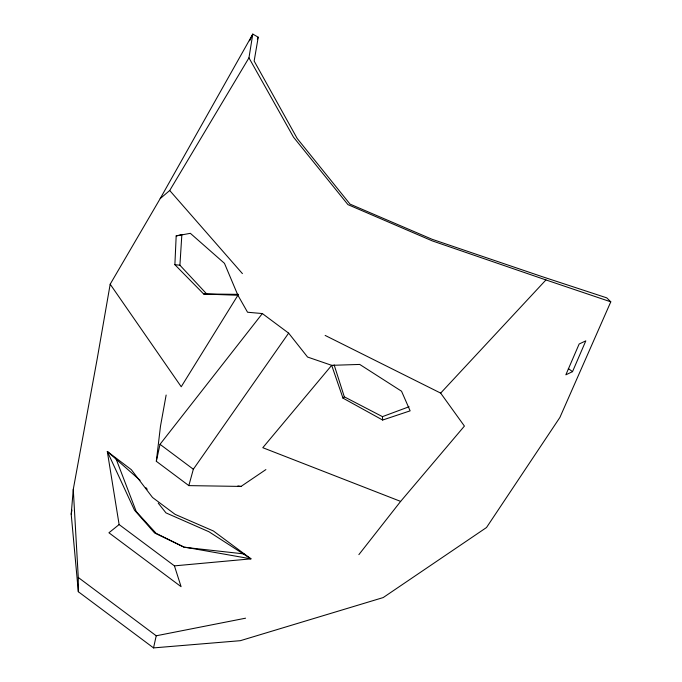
<?xml version="1.0" encoding="UTF-8"?>
<svg xmlns="http://www.w3.org/2000/svg" width="682" height="682" viewBox="0 0 682 682"><rect width="100%" height="100%" fill="white"/><g stroke="black" fill="none" stroke-linecap="round" stroke-linejoin="round"><path stroke-width="1.02" d="M325.144 335.425L440.666 393.113L464.416 426.08L400.632 501.398L262.8 447.699L331.682 365.33L342.986 398.135L382.645 420.035L410.138 410.845L401.536 391.221L359.729 364.435L331.682 365.33L307.565 357.044L288.631 333.131L262.348 313.558L247.557 312.237L237.907 295.263L203.688 294.01L174.882 264.693L176.178 235.912L181.855 234.634L179.912 265.204L206.706 293.976L238.555 294.377M71.209 514.245L73.272 489.378L97.176 358.937L110.186 284.206L160.202 198.59L252.792 34.1L258.231 37.212L254.147 61.039L297.207 138.497L350.037 204.123L431.979 239.237L542.727 276.841L606.75 297.846L610.791 301.828L559.896 417.452L486.513 527.518L383.207 597.568L240.337 640.688L153.535 647.9L78.328 591.72L71.209 514.245L71.925 510.059M265.886 469.591L241.027 486.428L188.837 485.618L156.323 461.296L160.475 426.25L166.135 395.048M160.202 198.59L169.707 190.5L248.956 57.842L252.792 34.1L249.672 40.809M156.323 461.296L160.014 444.314L262.348 313.558M153.535 647.9L156.221 635.786L78.277 577.475L73.272 489.378M188.837 485.618L193.338 469.242L288.631 333.131M572.513 371.664L585.821 340.847L579.146 344.009L565.838 374.819L572.513 371.664L568.336 368.544M257.327 39.147L258.231 37.212M358.877 554.628L400.632 501.398M440.666 393.113L545.95 279.935L610.791 301.828M342.986 398.135L344.316 396.83L334.146 364.921M119.12 524.569L108.924 532.778L181.088 586.682L174.43 565.864L119.12 524.569L107.304 451.458L131.319 469.668L152.521 497.476L175.078 514.347L213.389 530.98L250.985 558.856L174.43 565.864M344.316 396.83L382.457 416.642L409.081 406.745M156.221 635.786L245.58 618.19M176.178 235.912L190.355 233.321L224.463 263.329L237.907 295.263L181.224 386.754L110.186 284.206M203.688 294.01L206.706 293.976M174.882 264.693L179.912 265.204M185.214 547.399L244.096 553.92M237.873 485.959L241.027 486.428M545.95 279.935L432.235 240.874L347.965 204.634L293.516 137.184L248.956 57.842M184.166 547.279L156.101 533.324L136.23 511.509L116.136 459.046M160.014 444.314L193.338 469.242M140.091 480.324L107.304 451.458L134.482 510.162L154.609 532.974L183.773 546.955L250.985 558.856L208.939 531.747L165.982 512.89L158.215 503.12M169.707 190.5L242.417 273.618M145.914 487.647L147.21 489.275M382.457 416.642L382.645 420.035M78.277 577.475L78.328 591.72"/></g></svg>
